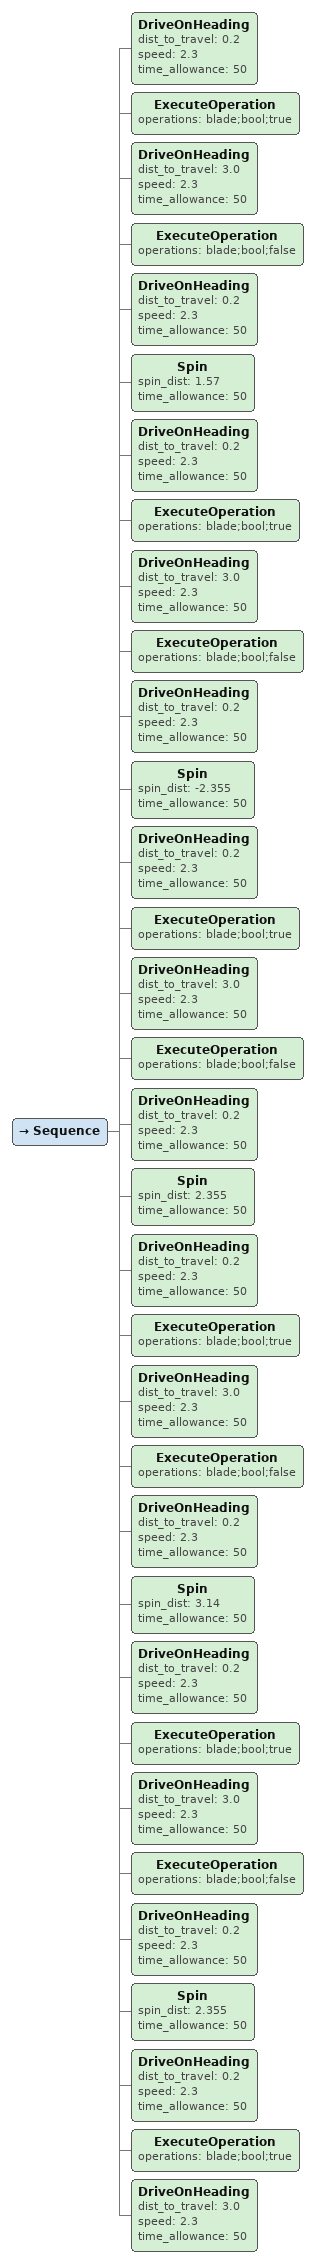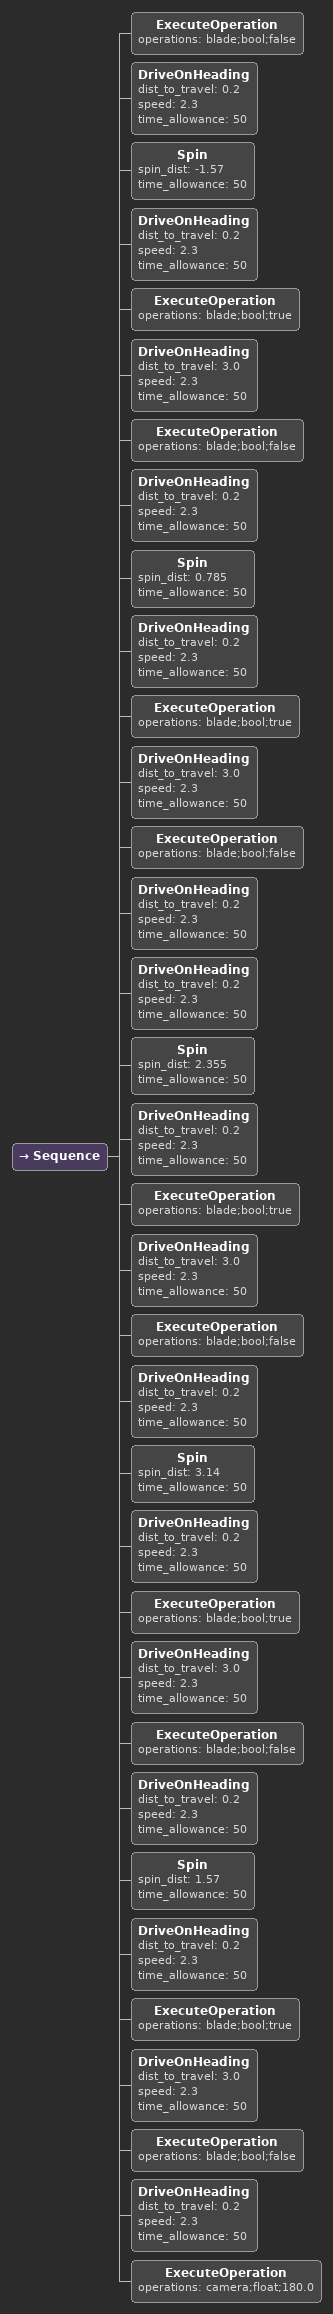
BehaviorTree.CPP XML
<Sequence>

  <DriveOnHeading dist_to_travel="0.2" speed="2.3" time_allowance="50"/>

  <ExecuteOperation operations="blade;bool;true"/>

  <DriveOnHeading dist_to_travel="3.0" speed="2.3" time_allowance="50"/>

  <ExecuteOperation operations="blade;bool;false"/>

  <DriveOnHeading dist_to_travel="0.2" speed="2.3" time_allowance="50"/>

  <Spin spin_dist="1.57" time_allowance="50"/>

  <DriveOnHeading dist_to_travel="0.2" speed="2.3" time_allowance="50"/>

  <ExecuteOperation operations="blade;bool;true"/>

  <DriveOnHeading dist_to_travel="3.0" speed="2.3" time_allowance="50"/>

  <ExecuteOperation operations="blade;bool;false"/>

  <DriveOnHeading dist_to_travel="0.2" speed="2.3" time_allowance="50"/>

  <Spin spin_dist="-2.355" time_allowance="50"/>

  <DriveOnHeading dist_to_travel="0.2" speed="2.3" time_allowance="50"/>

  <ExecuteOperation operations="blade;bool;true"/>

  <DriveOnHeading dist_to_travel="3.0" speed="2.3" time_allowance="50"/>

  <ExecuteOperation operations="blade;bool;false"/>

  <DriveOnHeading dist_to_travel="0.2" speed="2.3" time_allowance="50"/>

  <Spin spin_dist="2.355" time_allowance="50"/>

  <DriveOnHeading dist_to_travel="0.2" speed="2.3" time_allowance="50"/>

  <ExecuteOperation operations="blade;bool;true"/>

  <DriveOnHeading dist_to_travel="3.0" speed="2.3" time_allowance="50"/>

  <ExecuteOperation operations="blade;bool;false"/>

  <DriveOnHeading dist_to_travel="0.2" speed="2.3" time_allowance="50"/>

  <Spin spin_dist="3.14" time_allowance="50"/>

  <DriveOnHeading dist_to_travel="0.2" speed="2.3" time_allowance="50"/>

  <ExecuteOperation operations="blade;bool;true"/>

  <DriveOnHeading dist_to_travel="3.0" speed="2.3" time_allowance="50"/>

  <ExecuteOperation operations="blade;bool;false"/>

  <DriveOnHeading dist_to_travel="0.2" speed="2.3" time_allowance="50"/>

  <Spin spin_dist="2.355" time_allowance="50"/>

  <DriveOnHeading dist_to_travel="0.2" speed="2.3" time_allowance="50"/>

  <ExecuteOperation operations="blade;bool;true"/>

  <DriveOnHeading dist_to_travel="3.0" speed="2.3" time_allowance="50"/>

</Sequence>

<Sequence>

  <ExecuteOperation operations="blade;bool;false"/>

  <DriveOnHeading dist_to_travel="0.2" speed="2.3" time_allowance="50"/>

  <Spin spin_dist="-1.57" time_allowance="50"/>

  <DriveOnHeading dist_to_travel="0.2" speed="2.3" time_allowance="50"/>

  <ExecuteOperation operations="blade;bool;true"/>

  <DriveOnHeading dist_to_travel="3.0" speed="2.3" time_allowance="50"/>

  <ExecuteOperation operations="blade;bool;false"/>

  <DriveOnHeading dist_to_travel="0.2" speed="2.3" time_allowance="50"/>

  <Spin spin_dist="0.785" time_allowance="50"/>

  <DriveOnHeading dist_to_travel="0.2" speed="2.3" time_allowance="50"/>

  <ExecuteOperation operations="blade;bool;true"/>

  <DriveOnHeading dist_to_travel="3.0" speed="2.3" time_allowance="50"/>

  <ExecuteOperation operations="blade;bool;false"/>

  <DriveOnHeading dist_to_travel="0.2" speed="2.3" time_allowance="50"/>

  <DriveOnHeading dist_to_travel="0.2" speed="2.3" time_allowance="50"/>

  <Spin spin_dist="2.355" time_allowance="50"/>

  <DriveOnHeading dist_to_travel="0.2" speed="2.3" time_allowance="50"/>

  <ExecuteOperation operations="blade;bool;true"/>

  <DriveOnHeading dist_to_travel="3.0" speed="2.3" time_allowance="50"/>

  <ExecuteOperation operations="blade;bool;false"/>

  <DriveOnHeading dist_to_travel="0.2" speed="2.3" time_allowance="50"/>

  <Spin spin_dist="3.14" time_allowance="50"/>

  <DriveOnHeading dist_to_travel="0.2" speed="2.3" time_allowance="50"/>

  <ExecuteOperation operations="blade;bool;true"/>

  <DriveOnHeading dist_to_travel="3.0" speed="2.3" time_allowance="50"/>

  <ExecuteOperation operations="blade;bool;false"/>

  <DriveOnHeading dist_to_travel="0.2" speed="2.3" time_allowance="50"/>

  <Spin spin_dist="1.57" time_allowance="50"/>

  <DriveOnHeading dist_to_travel="0.2" speed="2.3" time_allowance="50"/>

  <ExecuteOperation operations="blade;bool;true"/>

  <DriveOnHeading dist_to_travel="3.0" speed="2.3" time_allowance="50"/>

  <ExecuteOperation operations="blade;bool;false"/>

  <DriveOnHeading dist_to_travel="0.2" speed="2.3" time_allowance="50"/>

  <ExecuteOperation operations="camera;float;180.0"/>

</Sequence>
